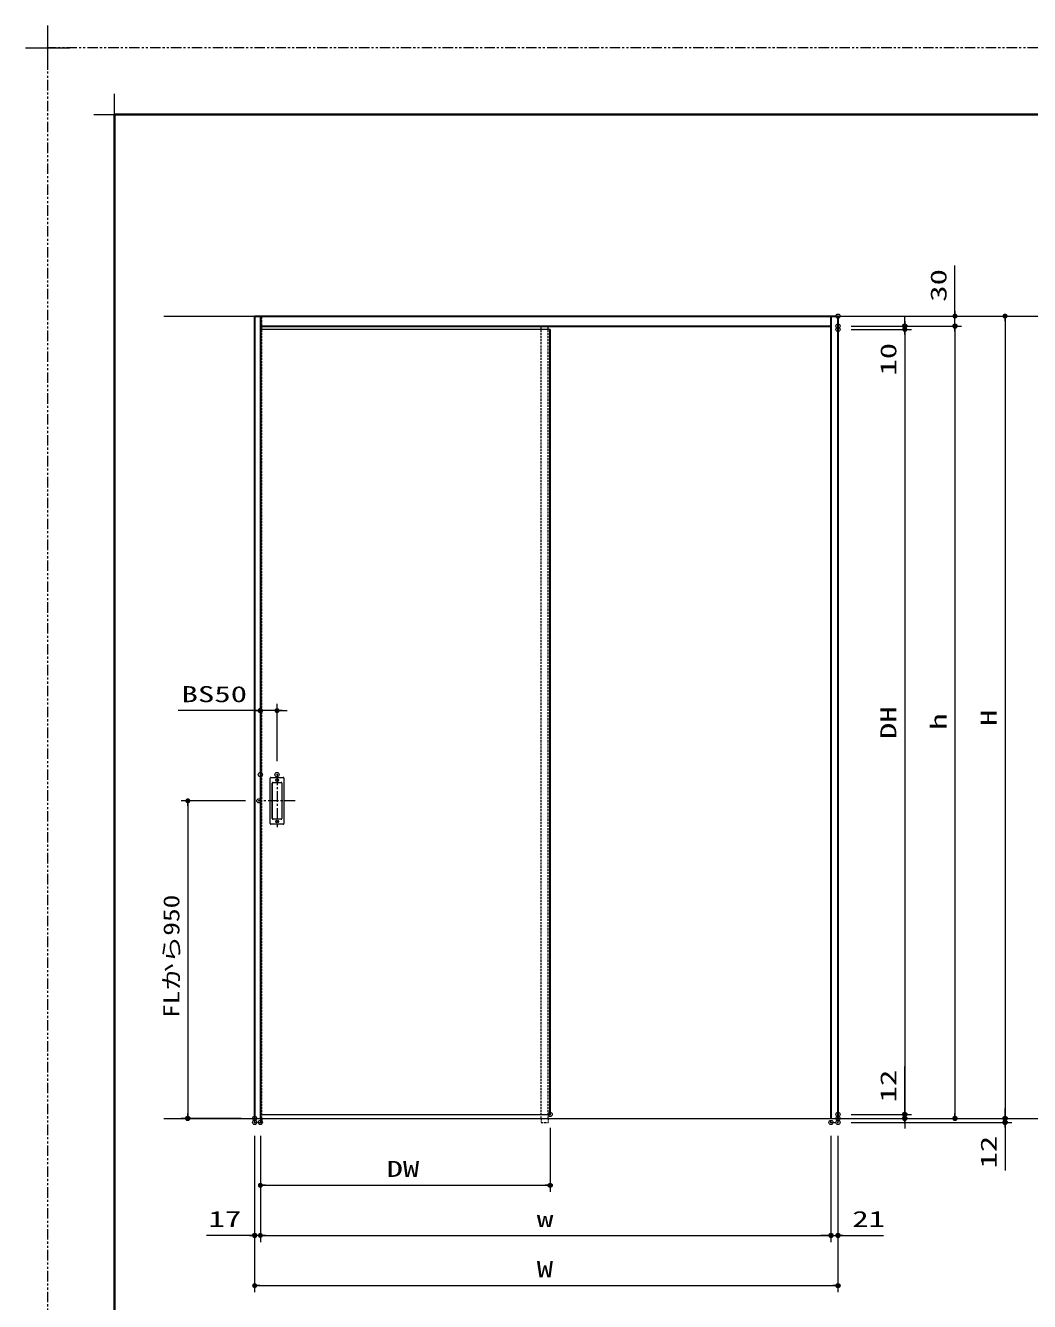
# Model space of a CAD drawing. Units: millimetres, scale not verified. Extents: x -1306 to 1306, y -607 to 607.
# Drawn here: x -1306 to -706, y -156 to 607 of the extents above; entities that cross this region are included whole.
import ezdxf
from ezdxf.enums import TextEntityAlignment as Align

# ---------------------------------------------------------------- set-up
doc = ezdxf.new("R2010")
doc.units = ezdxf.units.MM
doc.header["$LTSCALE"] = 5
doc.header["$PDMODE"] = 32
doc.header["$PDSIZE"] = 2.5
for name, pattern in [('USER1', [2.5, 1.25, -0.25, 0.25, -0.25, 0.25, -0.25]), ('USER2', [0.375, 0.25, -0.125]), ('USER3', [2, 1.25, -0.25, 0.25, -0.25])]:
    doc.linetypes.add(name, pattern=pattern)
for name, color, linetype, lineweight in [('0-1_線(黄)', 2, 'Continuous', 15), ('0-3_陰線', 4, 'USER1', 9), ('0-B_点線(水)', 4, 'USER2', 9), ('0-C_中心線', 3, 'USER3', 9), ('0-D_線(白)', 7, 'Continuous', 30), ('1-0_線(水)', 4, 'Continuous', 9), ('1-1_寸法線', 3, 'Continuous', 13), ('1-4_DEFPOINTS', 7, 'Continuous', 5), ('1-5_0', 3, 'Continuous', 25), ('1-7_図面枠', 7, 'Continuous', 35), ('1-8_一般', 7, 'Continuous', 5)]:
    doc.layers.add(name, color=color, linetype=linetype, lineweight=lineweight)
doc.styles.add('ＭＳ ゴシック', font='')
doc.styles.get('ＭＳ ゴシック').set_extended_font_data('MS Gothic')

# ---------------------------------------------------------------- blocks, each defined once
blk = doc.blocks.new('_DOT')
at = {"layer": '1-5_0'}
blk.add_line((-2.5, 0), (-5, 0), dxfattribs=at)
for points in [[(0, 0), (-2.5, 0), (-2.48, 0.313)], [(0, 0), (-2.48, -0.313), (-2.5, 0)], [(0, 0), (-2.48, 0.313), (-2.421, 0.622)], [(0, 0), (-2.421, -0.622), (-2.48, -0.313)], [(0, 0), (-2.421, 0.622), (-2.324, 0.92)], [(0, 0), (-2.324, -0.92), (-2.421, -0.622)], [(0, 0), (-2.324, 0.92), (-2.191, 1.204)], [(0, 0), (-2.191, -1.204), (-2.324, -0.92)], [(0, 0), (-2.191, 1.204), (-2.023, 1.469)], [(0, 0), (-2.023, -1.469), (-2.191, -1.204)], [(0, 0), (-2.023, 1.469), (-1.822, 1.711)], [(0, 0), (-1.822, -1.711), (-2.023, -1.469)], [(0, 0), (-1.822, 1.711), (-1.594, 1.926)], [(0, 0), (-1.594, -1.926), (-1.822, -1.711)], [(0, 0), (-1.594, 1.926), (-1.34, 2.111)], [(0, 0), (-1.34, -2.111), (-1.594, -1.926)], [(0, 0), (-1.34, 2.111), (-1.064, 2.262)], [(0, 0), (-1.064, -2.262), (-1.34, -2.111)], [(0, 0), (-1.064, 2.262), (-0.773, 2.378)], [(0, 0), (-0.773, -2.378), (-1.064, -2.262)], [(0, 0), (-0.773, 2.378), (-0.468, 2.456)], [(0, 0), (-0.468, -2.456), (-0.773, -2.378)], [(0, 0), (-0.468, 2.456), (-0.157, 2.495)], [(0, 0), (-0.157, -2.495), (-0.468, -2.456)], [(0, 0), (-0.157, 2.495), (0.157, 2.495)], [(0, 0), (0.157, -2.495), (-0.157, -2.495)], [(0, 0), (0.157, 2.495), (0.468, 2.456)], [(0, 0), (0.468, 2.456), (0.773, 2.378)], [(0, 0), (0.773, 2.378), (1.064, 2.262)], [(0, 0), (1.064, 2.262), (1.34, 2.111)], [(0, 0), (1.34, 2.111), (1.594, 1.926)], [(0, 0), (1.594, 1.926), (1.822, 1.711)], [(0, 0), (1.822, 1.711), (2.023, 1.469)], [(0, 0), (2.023, 1.469), (2.191, 1.204)], [(0, 0), (2.191, 1.204), (2.324, 0.92)], [(0, 0), (2.324, 0.92), (2.421, 0.622)], [(0, 0), (2.421, 0.622), (2.48, 0.313)], [(0, 0), (2.48, 0.313), (2.5, 0)], [(0, 0), (0.468, -2.456), (0.157, -2.495)], [(0, 0), (0.773, -2.378), (0.468, -2.456)], [(0, 0), (1.064, -2.262), (0.773, -2.378)], [(0, 0), (1.34, -2.111), (1.064, -2.262)], [(0, 0), (1.594, -1.926), (1.34, -2.111)], [(0, 0), (1.822, -1.711), (1.594, -1.926)], [(0, 0), (2.023, -1.469), (1.822, -1.711)], [(0, 0), (2.191, -1.204), (2.023, -1.469)], [(0, 0), (2.324, -0.92), (2.191, -1.204)], [(0, 0), (2.421, -0.622), (2.324, -0.92)], [(0, 0), (2.48, -0.313), (2.421, -0.622)], [(0, 0), (2.5, 0), (2.48, -0.313)]]:
    blk.add_solid(points, dxfattribs=at)
blk = doc.blocks.new('グループ-13-1')
at = {"layer": '1-8_一般'}
for p, q in [((62041.6, -14029.5), (62041.6, -13365.5)), ((61709.6, -13697.5), (62373.6, -13697.5))]:
    blk.add_line(p, q, dxfattribs=at)

msp = doc.modelspace()

# ---------------------------------------------------------------- linework, layer by layer
at = {"layer": '0-1_線(黄)'}
for p, q in [((-1223.578, 433.448), (-298.827, 433.448)), ((-1223.578, -46.552), (-298.827, -46.552))]:
    msp.add_line(p, q, dxfattribs=at)
at = {"layer": '0-3_陰線'}
for p in [(387.036, 594), (-1292.964, -594)]:
    msp.add_line(p, (-1292.964, 594), dxfattribs=at)
at = {"layer": '0-B_点線(水)'}
for p, q in [((-1164.94, -46.552), (-1164.94, 433.448)), ((-997.74, -46.552), (-997.74, 427.448)), ((-993.54, -46.552), (-993.54, 427.448)), ((-1165.74, -46.552), (-1165.74, -48.952)), ((-1164.94, -46.552), (-1164.94, -48.952)), ((-993.54, -46.552), (-993.54, -48.952)), ((-824.34, -48.952), (-824.34, -46.552)), ((-824.34, -48.952), (-820.14, -48.952)), ((-820.14, -46.552), (-820.14, -48.952))]:
    msp.add_line(p, q, dxfattribs=at)
for points in [[(-1169.14, -46.552), (-1169.14, -48.952), (-1164.94, -48.952)], [(-997.74, -46.552), (-997.74, -48.952), (-993.54, -48.952)]]:
    msp.add_lwpolyline(points, dxfattribs=at)
at = {"layer": '0-C_中心線'}
for p, q in [((-1155.74, 159.159), (-1155.74, 127.737)), ((-1144.878, 143.448), (-1166.602, 143.448))]:
    msp.add_line(p, q, dxfattribs=at)
at = {"layer": '0-D_線(白)'}
for p, q in [((-1169.14, 433.448), (-1169.14, -46.552)), ((-1169.14, 433.448), (-820.14, 433.448)), ((-1165.74, 433.448), (-1165.74, -46.552)), ((-824.34, 433.448), (-824.34, -46.552)), ((-820.14, 433.448), (-820.14, -46.552)), ((-1165.74, 427.448), (-824.34, 427.448)), ((-992.34, -44.152), (-992.34, 425.448))]:
    msp.add_line(p, q, dxfattribs=at)
at = {"layer": '1-0_線(水)'}
for p, q in [((-992.34, 425.448), (-1165.74, 425.448)), ((-1165.74, -44.152), (-992.34, -44.152))]:
    msp.add_line(p, q, dxfattribs=at)
at = {"layer": '1-1_寸法線'}
for p, q in [((-750.14, 436.448), (-750.14, 463.638)), ((-812.14, 433.448), (-746.14, 433.448)), ((-812.14, 433.448), (-716.14, 433.448)), ((-780.14, 430.448), (-780.14, 433.448)), ((-750.14, 427.448), (-750.14, 433.448)), ((-720.14, 430.448), (-720.14, -43.552)), ((-812.14, 427.448), (-746.14, 427.448)), ((-812.14, 427.448), (-746.14, 427.448)), ((-812.14, 427.448), (-776.14, 427.448)), ((-812.14, 425.448), (-776.14, 425.448)), ((-812.14, 425.448), (-776.14, 425.448)), ((-780.14, 427.448), (-780.14, 425.448)), ((-780.14, 422.448), (-780.14, -41.152)), ((-780.14, 422.448), (-780.14, 396.686)), ((-750.14, 424.448), (-750.14, 421.448)), ((-750.14, 424.448), (-750.14, -43.552)), ((-1165.74, 167.159), (-1165.74, 201.448)), ((-1155.74, 167.159), (-1155.74, 201.448)), ((-1168.74, 197.448), (-1214.978, 197.448)), ((-1155.74, 197.448), (-1165.74, 197.448)), ((-1152.74, 197.448), (-1149.74, 197.448)), ((-1159.84, 129.848), (-1159.84, 157.048)), ((-1159.44, 157.448), (-1152.04, 157.448)), ((-1158.64, 132.848), (-1158.64, 154.048)), ((-1158.54, 132.948), (-1158.54, 153.948)), ((-1158.24, 154.448), (-1153.24, 154.448)), ((-1158.14, 154.348), (-1153.34, 154.348)), ((-1152.94, 153.948), (-1152.94, 132.948)), ((-1152.84, 154.048), (-1152.84, 132.848)), ((-1151.64, 157.048), (-1151.64, 129.848)), ((-1174.602, 143.448), (-1213.14, 143.448)), ((-1209.14, 140.448), (-1209.14, -43.552)), ((-1153.24, 132.448), (-1158.24, 132.448)), ((-1153.34, 132.548), (-1158.14, 132.548)), ((-1152.04, 129.448), (-1159.44, 129.448)), ((-780.14, -41.152), (-780.14, -15.39)), ((-812.14, -44.152), (-776.14, -44.152)), ((-812.14, -44.152), (-776.14, -44.152)), ((-780.14, -46.552), (-780.14, -44.152)), ((-720.14, -43.552), (-720.14, -40.552)), ((-1177.14, -46.552), (-1213.14, -46.552)), ((-992.34, -52.152), (-992.34, -90.552)), ((-812.14, -46.552), (-746.14, -46.552)), ((-812.14, -46.552), (-716.14, -46.552)), ((-812.14, -46.552), (-716.14, -46.552)), ((-812.14, -46.552), (-776.14, -46.552)), ((-812.14, -48.952), (-716.14, -48.952)), ((-780.14, -49.552), (-780.14, -52.552)), ((-720.14, -46.552), (-720.14, -48.952)), ((-720.14, -51.952), (-720.14, -77.714)), ((-1169.14, -56.952), (-1169.14, -150.552)), ((-1169.14, -56.952), (-1169.14, -120.552)), ((-1165.74, -56.952), (-1165.74, -90.552)), ((-1165.74, -56.952), (-1165.74, -120.552)), ((-1165.74, -56.952), (-1165.74, -120.552)), ((-824.34, -56.952), (-824.34, -120.552)), ((-824.34, -56.952), (-824.34, -120.552)), ((-820.14, -56.952), (-820.14, -150.552)), ((-820.14, -56.952), (-820.14, -120.552)), ((-1162.74, -86.552), (-995.34, -86.552)), ((-1172.14, -116.552), (-1197.902, -116.552)), ((-1165.74, -116.552), (-1169.14, -116.552)), ((-1162.74, -116.552), (-827.34, -116.552)), ((-1162.74, -116.552), (-1159.74, -116.552)), ((-827.34, -116.552), (-830.34, -116.552)), ((-824.34, -116.552), (-820.14, -116.552)), ((-817.14, -116.552), (-792.807, -116.552)), ((-1166.14, -146.552), (-823.14, -146.552))]:
    msp.add_line(p, q, dxfattribs=at)
for centre in [(-1155.74, 155.848), (-1155.74, 131.048)]:
    msp.add_circle(centre, 0.8, dxfattribs=at)
for centre, start, end in [((-1159.44, 157.048), 90, 180), ((-1158.24, 154.048), 90, 180), ((-1158.14, 153.948), 90, 180), ((-1153.34, 153.948), 0, 90), ((-1153.24, 154.048), 0, 90), ((-1152.04, 157.048), 0, 90), ((-1159.44, 129.848), 180, 270), ((-1158.24, 132.848), 180, 270), ((-1158.14, 132.948), 180, 270), ((-1153.34, 132.948), 270, 0), ((-1153.24, 132.848), 270, 0), ((-1152.04, 129.848), 270, 0)]:
    msp.add_arc(centre, 0.4, start, end, dxfattribs=at)
at = {"layer": '1-4_DEFPOINTS'}
for p, q in [((-1252.964, 541.55), (-1252.964, 566.45)), ((-1265.414, 554), (-1240.514, 554))]:
    msp.add_line(p, q, dxfattribs=at)
for p in [(-820.14, 433.448), (-820.14, 427.448), (-780.14, 427.448), (-750.14, 427.448), (-820.14, 425.448), (-1165.74, 197.448), (-1165.74, 159.159), (-1155.74, 159.159), (-1166.602, 143.448), (-1209.14, -46.552), (-1169.14, -46.552), (-992.34, -44.152), (-820.14, -44.152), (-820.14, -46.552), (-780.14, -44.152), (-780.14, -46.552), (-750.14, -46.552), (-720.14, -46.552), (-1169.14, -48.952), (-1165.74, -48.952), (-824.34, -48.952), (-820.14, -48.952), (-820.14, -48.952), (-720.14, -48.952), (-992.34, -86.552), (-1169.14, -116.552), (-824.34, -116.552), (-820.14, -116.552), (-820.14, -146.552)]:
    msp.add_point(p, dxfattribs=at)
at = {"layer": '1-7_図面枠'}
msp.add_lwpolyline([(-1252.964, -554), (347.036, -554), (347.036, 554), (-1252.964, 554)], close=True, dxfattribs=at)

# ---------------------------------------------------------------- block references
at = {"layer": '0-3_陰線', "xscale": 0.04, "yscale": 0.04}
msp.add_blockref('グループ-13-1', (-3774.629, 1141.9), dxfattribs=at)
at = {"layer": '1-1_寸法線', "xscale": 0.6, "yscale": 0.6}
for p, rotation in [((-750.14, 433.448), 270), ((-780.14, 427.448), 270), ((-750.14, 427.448), 90), ((-750.14, 427.448), 90), ((-720.14, 433.448), 90), ((-780.14, 425.448), 90), ((-780.14, 425.448), 90), ((-1155.74, 197.448), 180), ((-1209.14, 143.448), 90), ((-1209.14, -46.552), 270), ((-780.14, -44.152), 270), ((-780.14, -44.152), 270), ((-780.14, -46.552), 90), ((-750.14, -46.552), 270), ((-720.14, -46.552), 270), ((-720.14, -46.552), 270), ((-720.14, -48.952), 90), ((-1165.74, -86.552), 180), ((-1165.74, -116.552), 180), ((-1165.74, -116.552), 180), ((-820.14, -116.552), 180), ((-1169.14, -146.552), 180)]:
    msp.add_blockref('_DOT', p, dxfattribs=dict(at, rotation=rotation))
for p in [(-1165.74, 197.448), (-992.34, -86.552), (-1169.14, -116.552), (-824.34, -116.552), (-824.34, -116.552), (-820.14, -146.552)]:
    msp.add_blockref('_DOT', p, dxfattribs=at)

# ---------------------------------------------------------------- texts
at = {"layer": '1-1_寸法線', "style": 'ＭＳ ゴシック'}
for s, height, width, p in [('30', 9.604, 1.5, (-752.29, 442.019)), ('10', 9.604, 1.5, (-782.29, 397.829)), ('DH', 9.604, 1.5, (-782.29, 180.41)), ('h', 9.604, 1.5, (-752.29, 185.924)), ('H', 9.604, 1.5, (-722.29, 188.21)), ('FLから950', 9.621, 1.25, (-1211.29, 13.591)), ('12', 9.604, 1.5, (-782.29, -37.009)), ('12', 9.604, 1.5, (-722.29, -76.571))]:
    msp.add_text(s, height=height, rotation=90, dxfattribs=dict(at, width=width)).set_placement(p, align=Align.BOTTOM_LEFT)
at = {"layer": '1-1_寸法線', "style": 'ＭＳ ゴシック', "width": 1.5}
for s, p in [('BS50', (-1212.883, 199.597)), ('DW', (-1090.231, -84.403)), ('17', (-1196.759, -114.403)), ('w', (-1000.278, -114.403)), ('21', (-811.569, -114.403)), ('W', (-1000.354, -144.403))]:
    msp.add_text(s, height=9.604, dxfattribs=at).set_placement(p, align=Align.BOTTOM_LEFT)

doc.saveas('drawing.dxf')
